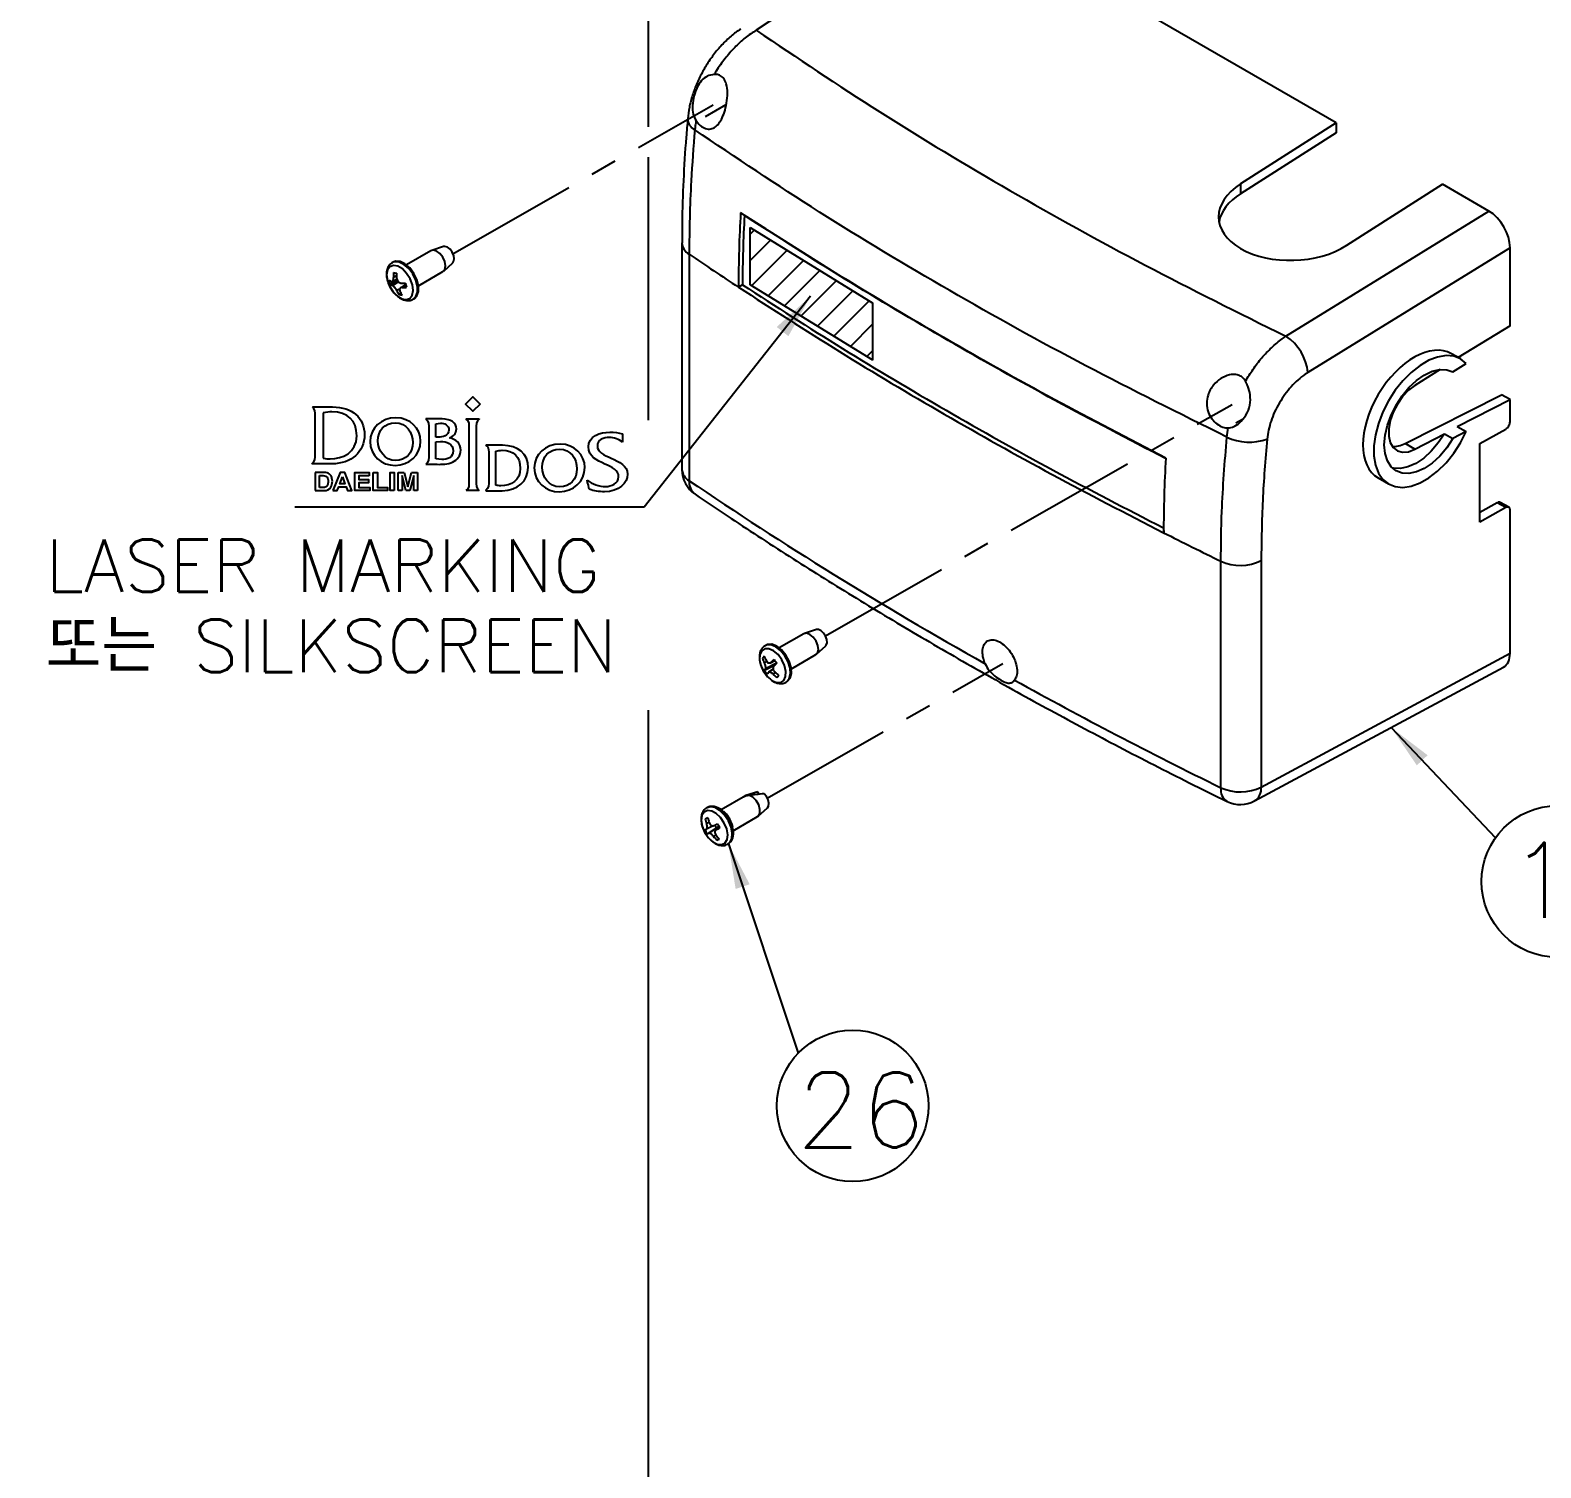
# Model space of a CAD drawing. Extents: x 7948 to 8542, y -4601 to -4181.
# Drawn here: x 8152.6 to 8253.1, y -4511.6 to -4416 of the extents above; entities that cross this region are included whole.
import ezdxf

# ---------------------------------------------------------------- set-up
doc = ezdxf.new("R2010")
doc.units = 0
doc.header["$LTSCALE"] = 7
doc.header["$MEASUREMENT"] = 0
doc.linetypes.add('CENTER2', pattern=[28.575, 19.05, -3.175, 3.175, -3.175])
doc.linetypes.add('CENTERX2', pattern=[20.32, 12.7, -2.54, 2.54, -2.54])
doc.layers.get('0').update_dxf_attribs({"color": 2, "linetype": 'CONTINUOUS'})
doc.layers.get('Defpoints').update_dxf_attribs({"linetype": 'CONTINUOUS'})
for name, color, linetype in [('D', 2, 'CONTINUOUS'), ('DIM', 2, 'CONTINUOUS'), ('중심선', 1, 'CENTER2')]:
    doc.layers.add(name, color=color, linetype=linetype)
doc.styles.add('GHS', font='romans', dxfattribs={"bigfont": 'ghs'})
doc.styles.add('ROMANS', font='romans')
doc.styles.add('STYLE', font='romans.shx', dxfattribs={"bigfont": 'whgtxt.shx'})
doc.dimstyles.new('A-3', dxfattribs={"dimscale": 0, "dimtxt": 2.8, "dimasz": 2, "dimexe": 0.7, "dimexo": 0.5, "dimgap": 1, "dimtad": 1, "dimdec": 4, "dimdsep": 46, "dimtxsty": 'ROMANS', "dimcen": 0, "dimclrd": 3, "dimclre": 3, "dimclrt": 2, "dimadec": 4, "dimazin": 2, "dimtfac": 1, "dimtdec": 4, "dimtmove": 0, "dimatfit": 0, "dimfxl": 0, "dimarcsym": 0})
doc.dimstyles.new('DIM_WS01', dxfattribs={"dimtxt": 3.5, "dimasz": 3, "dimexe": 1, "dimexo": 1, "dimgap": 1, "dimtad": 1, "dimdec": 4, "dimzin": 9, "dimdsep": 46, "dimtxsty": 'GHS', "dimcen": -2, "dimclrd": 256, "dimclre": 256, "dimclrt": 256, "dimadec": 4, "dimazin": 2, "dimtfac": 1, "dimtdec": 4, "dimtix": 1, "dimtmove": 0, "dimatfit": 1, "dimfxl": 0, "dimtolj": 1, "dimtzin": 0, "dimlwd": -1, "dimlwe": -1, "dimarcsym": 0})
doc.dimstyles.get("Standard").update_dxf_attribs({"dimtxt": 0.18, "dimasz": 0.18, "dimexe": 0.18, "dimexo": 0.0625, "dimgap": 0.09, "dimtad": 0, "dimtih": 1, "dimtoh": 1, "dimdec": 4, "dimzin": 0, "dimdsep": 46, "dimtxsty": 'Standard', "dimcen": 0.09, "dimadec": 0, "dimazin": 0, "dimtfac": 1, "dimtdec": 4, "dimtofl": 0, "dimtmove": 0, "dimatfit": 3, "dimfxl": 0, "dimtolj": 1, "dimtzin": 0, "dimarcsym": 0})

# ---------------------------------------------------------------- blocks, each defined once
blk = doc.blocks.new('*D8')
at = {"layer": 'D', "ltscale": 0.6}
blk.add_line((8195.15, -4316.76), (8207.17, -4337.58), dxfattribs=at)
for start, end in [(306.9237, 313.8481), (270, 299.9994), (256.1514, 263.0757)]:
    blk.add_arc((8193.76, -4314.33), 24.84, start, end, dxfattribs=at)
for points in [[(8208.95, -4334.61), (8208.4, -4333.77), (8206.17, -4335.85)], [(8190.79, -4338.49), (8190.73, -4339.49), (8193.76, -4339.17)]]:
    blk.add_solid(points, dxfattribs=at)
at = {"layer": 'Defpoints', "color": 0, "ltscale": 0.6}
for p in [(8175.52, -4282.76), (8193.76, -4315.1), (8194.65, -4315.89), (8198.07, -4338.8), (8193.76, -4421.44)]:
    blk.add_point(p, dxfattribs=at)
at = {"layer": 'D', "ltscale": 0.6, "insert": (8199.7, -4335.61), "char_height": 3.5, "attachment_point": 5, "rotation": 15.6065, "style": 'GHS'}
blk.add_mtext('\\A1;30%%D', dxfattribs=at)
blk = doc.blocks.new('*D4')
at = {"layer": 'D', "ltscale": 0.6}
for p, q in [((8192.65, -4314.16), (8136.17, -4314.16)), ((8138.17, -4454.68), (8138.17, -4317.16)), ((8102.48, -4457.68), (8140.17, -4457.68))]:
    blk.add_line(p, q, dxfattribs=at)
for points in [[(8137.67, -4317.16), (8138.67, -4317.16), (8138.17, -4314.16)], [(8137.67, -4454.68), (8138.67, -4454.68), (8138.17, -4457.68)]]:
    blk.add_solid(points, dxfattribs=at)
at = {"layer": 'Defpoints', "color": 0, "ltscale": 0.6}
for p in [(8138.17, -4314.16), (8193.65, -4314.16), (8101.48, -4457.68)]:
    blk.add_point(p, dxfattribs=at)
at = {"layer": 'D', "ltscale": 0.6, "insert": (8135.42, -4385.92), "char_height": 3.5, "attachment_point": 5, "rotation": 90, "style": 'GHS'}
blk.add_mtext('\\A1;L2', dxfattribs=at)

msp = doc.modelspace()

# ---------------------------------------------------------------- hatches: boundary and pattern name
at = {"layer": 'DIM'}
h = msp.add_hatch(dxfattribs=at)
h.set_pattern_fill('ANSI31', color=256, scale=10)
h.set_pattern_definition([(45, (-28611.5462, -24493.824), (-0.883883476, 0.883883476), [])])
h.paths.add_polyline_path([(8200.5359, -4429.13085), (8200.5359, -4432.93661), (8208.70247, -4437.95926), (8208.70247, -4434.1535)])

# ---------------------------------------------------------------- linework, layer by layer
for p, q in [((8213.96649, -4407.41486), (8200.93327, -4416.00887)), ((8239.53219, -4422.17362), (8213.96649, -4407.41486)), ((8197.56501, -4421.7481), (8198.95113, -4420.94791)), ((8239.53219, -4422.17362), (8233.16823, -4426.23259)), ((8239.53219, -4422.82775), (8233.16823, -4426.88672)), ((8239.53219, -4422.17362), (8239.53219, -4422.82775)), ((8233.16823, -4426.23259), (8233.16823, -4426.88672)), ((8240.2393, -4430.31463), (8246.60325, -4426.25566)), ((8249.68295, -4428.03354), (8246.60325, -4426.25566)), ((8199.90454, -4428.14635), (8200.16062, -4428.32508)), ((8236.18666, -4436.36022), (8249.68295, -4428.03354)), ((8179.30457, -4430.67403), (8177.6729, -4431.61598)), ((8180.14116, -4430.4003), (8179.35758, -4430.65064)), ((8196.00511, -4430.1555), (8196.00511, -4445.2227)), ((8196.47931, -4430.90195), (8196.47931, -4445.96916)), ((8251.09609, -4430.48315), (8237.64998, -4438.77887)), ((8251.09609, -4435.67773), (8251.09609, -4430.48315)), ((8176.79843, -4431.428), (8176.72938, -4431.46786)), ((8180.15127, -4432.02551), (8180.75991, -4431.47213)), ((8177.05838, -4432.62598), (8176.58587, -4432.91695)), ((8176.73586, -4432.7116), (8177.03628, -4432.56298)), ((8177.13768, -4432.73969), (8176.74316, -4432.99836)), ((8177.01019, -4432.35142), (8176.81082, -4432.45943)), ((8177.61726, -4432.91074), (8177.2771, -4433.13737)), ((8177.62714, -4432.95191), (8177.38434, -4433.1111)), ((8178.47284, -4433.00165), (8180.10451, -4432.05971)), ((8200.02921, -4432.9382), (8199.76338, -4433.10159)), ((8177.22052, -4433.22733), (8177.03373, -4433.32852)), ((8177.31449, -4433.5091), (8177.17993, -4433.59196)), ((8178.12926, -4433.8928), (8178.19832, -4433.85293)), ((8251.09609, -4435.67773), (8247.64622, -4437.77776)), ((8247.81633, -4437.87597), (8247.20663, -4437.52399)), ((8246.45466, -4438.57178), (8244.76791, -4439.63346)), ((8247.29119, -4438.72786), (8248.18376, -4438.16605)), ((8244.11479, -4443.49811), (8250.53032, -4440.25036)), ((8247.58048, -4442.35669), (8251.09609, -4440.57697)), ((8251.09609, -4440.57697), (8250.53032, -4440.25036)), ((8251.09609, -4442.04675), (8251.09609, -4440.57697)), ((8171.42013, -4441.06228), (8172.75077, -4441.06228)), ((8171.60622, -4441.83222), (8171.60707, -4441.74437)), ((8171.60622, -4444.03914), (8171.60622, -4441.83222)), ((8172.14789, -4441.46104), (8172.122, -4441.4669)), ((8172.122, -4441.4669), (8172.122, -4444.46975)), ((8180.04095, -4441.86482), (8178.95433, -4441.86482)), ((8178.95433, -4441.86482), (8178.95433, -4441.87834)), ((8181.64898, -4441.87837), (8181.64898, -4441.86481)), ((8181.64898, -4441.86481), (8182.52009, -4441.86481)), ((8182.52009, -4441.86481), (8182.52009, -4441.87837)), ((8232.86256, -4442.12494), (8233.30397, -4441.87012)), ((8179.15612, -4442.50671), (8179.15612, -4444.23546)), ((8179.6238, -4442.18114), (8179.93103, -4442.14905)), ((8179.6238, -4443.07993), (8179.6238, -4442.18114)), ((8181.85057, -4445.99059), (8181.85057, -4442.51127)), ((8182.3183, -4442.51127), (8182.3183, -4445.99059)), ((8192.04701, -4442.86287), (8192.04701, -4443.41581)), ((8232.25257, -4443.06529), (8232.3321, -4442.4629)), ((8244.76791, -4443.87515), (8246.72551, -4442.84713)), ((8246.72551, -4442.84713), (8247.29119, -4443.17369)), ((8248.18376, -4442.70496), (8247.29119, -4443.17369)), ((8247.58048, -4442.35669), (8248.18376, -4442.70496)), ((8249.08163, -4443.49639), (8250.80832, -4442.53379)), ((8171.60697, -4444.13936), (8171.60622, -4444.03914)), ((8179.77521, -4443.07993), (8179.6238, -4443.07993)), ((8179.6238, -4443.38249), (8179.9448, -4443.36426)), ((8179.6238, -4444.51517), (8179.6238, -4443.38249)), ((8184.07181, -4443.61771), (8182.94842, -4443.61771)), ((8182.94842, -4443.61771), (8182.94842, -4443.63138)), ((8183.61804, -4446.27268), (8183.61804, -4443.99814)), ((8244.76791, -4443.87515), (8244.11479, -4443.49811)), ((8249.08163, -4448.72225), (8249.08163, -4443.49639)), ((8172.72141, -4444.84977), (8171.38659, -4444.84977)), ((8172.122, -4444.46975), (8172.14883, -4444.47516)), ((8178.95433, -4444.86821), (8178.95433, -4444.88203)), ((8178.95433, -4444.88203), (8179.71096, -4444.88203)), ((8180.02291, -4444.55179), (8179.6238, -4444.51517)), ((8183.15026, -4444.24579), (8183.15026, -4445.97469)), ((8228.19712, -4444.48064), (8228.17066, -4444.49554)), ((8172.18639, -4445.42869), (8171.60845, -4445.42869)), ((8171.60845, -4445.42869), (8171.60845, -4446.63262)), ((8171.88001, -4446.42552), (8171.88001, -4445.63575)), ((8171.88001, -4445.63575), (8172.13919, -4445.63575)), ((8177.12099, -4446.63262), (8177.12099, -4445.42869)), ((8177.12099, -4445.42869), (8177.52805, -4445.42869)), ((8177.632, -4446.63262), (8177.37913, -4445.62223)), ((8177.38062, -4445.81846), (8177.38062, -4446.63262)), ((8177.52805, -4445.42869), (8177.77178, -4446.37493)), ((8177.77178, -4446.37493), (8178.01491, -4445.42869)), ((8178.15975, -4445.62223), (8177.90425, -4446.63262)), ((8178.01491, -4445.42869), (8178.41714, -4445.42869)), ((8178.15776, -4446.63262), (8178.15776, -4445.81846)), ((8178.41714, -4445.42869), (8178.41714, -4446.63262)), ((8242.32324, -4445.7897), (8243.01672, -4446.19003)), ((8171.60845, -4446.63262), (8172.18639, -4446.63262)), ((8172.13919, -4446.42552), (8171.88001, -4446.42552)), ((8177.38062, -4446.63262), (8177.12099, -4446.63262)), ((8177.90425, -4446.63262), (8177.632, -4446.63262)), ((8178.41714, -4446.63262), (8178.15776, -4446.63262)), ((8181.64898, -4446.63258), (8181.64898, -4446.61881)), ((8182.52009, -4446.63258), (8181.64898, -4446.63258)), ((8182.52009, -4446.61881), (8182.52009, -4446.63258)), ((8182.94842, -4446.62115), (8182.94842, -4446.63467)), ((8182.94842, -4446.63467), (8184.04905, -4446.63467)), ((8250.24254, -4447.43304), (8249.08163, -4448.08022)), ((8250.80832, -4447.75966), (8249.08163, -4448.72225)), ((8250.80832, -4447.75966), (8250.24254, -4447.43304)), ((8251.01178, -4447.74187), (8250.44601, -4447.41526)), ((8251.09609, -4457.44192), (8251.09609, -4447.92584)), ((8228.03925, -4449.10857), (8228.05655, -4449.41485)), ((8231.85879, -4466.3933), (8231.85879, -4451.32609)), ((8234.54115, -4451.2758), (8234.54115, -4466.34301)), ((8204.94952, -4455.87687), (8204.16594, -4456.12721)), ((8201.60679, -4456.90456), (8201.53774, -4456.94443)), ((8204.11293, -4456.1506), (8202.48126, -4457.09254)), ((8204.95963, -4457.50207), (8205.56827, -4456.9487)), ((8201.50599, -4457.70524), (8201.36231, -4457.77928)), ((8201.64822, -4457.98849), (8201.49096, -4458.08192)), ((8201.8838, -4458.07792), (8202.17798, -4457.93238)), ((8202.17222, -4457.9243), (8201.92924, -4458.04506)), ((8203.28119, -4458.47822), (8204.91287, -4457.53628)), ((8234.54115, -4466.34301), (8251.09609, -4457.44192)), ((8202.10857, -4458.28699), (8201.49581, -4458.60274)), ((8202.25466, -4458.13758), (8201.55626, -4458.48469)), ((8202.0725, -4458.50738), (8201.75889, -4458.71631)), ((8202.2264, -4458.74007), (8202.05813, -4458.84005)), ((8202.17585, -4458.23047), (8202.25466, -4458.13758)), ((8234.09895, -4467.274), (8250.66428, -4458.36732)), ((8202.93762, -4459.36936), (8203.00667, -4459.3295)), ((8200.23493, -4466.92648), (8198.60326, -4467.86842)), ((8200.25501, -4466.916), (8200.08361, -4467.01494)), ((8200.25501, -4466.916), (8200.23493, -4466.92648)), ((8201.04585, -4466.66281), (8200.25501, -4466.916)), ((8201.13384, -4466.82572), (8201.04585, -4466.66281)), ((8197.72879, -4467.68044), (8197.65974, -4467.72031)), ((8201.08163, -4468.27795), (8201.69027, -4467.72458)), ((8198.07765, -4468.924), (8197.63149, -4469.14472)), ((8197.79896, -4468.69462), (8197.64733, -4468.78154)), ((8198.27564, -4469.06195), (8197.67013, -4469.46055)), ((8198.42632, -4468.99123), (8197.78077, -4469.4211)), ((8198.18093, -4468.88659), (8198.27564, -4469.06195)), ((8198.50595, -4469.03557), (8198.26653, -4469.19508)), ((8198.27564, -4469.06195), (8198.42632, -4468.99123)), ((8198.5066, -4469.03665), (8198.28375, -4469.18504)), ((8199.4032, -4469.2541), (8201.03487, -4468.31216)), ((8198.25992, -4469.53568), (8198.10319, -4469.62553)), ((8198.47112, -4469.78516), (8198.32933, -4469.8785)), ((8199.05962, -4470.14524), (8199.12868, -4470.10538))]:
    msp.add_line(p, q)
at = {"flags": 128}
for points in [[(8180.10451, -4432.05971), (8180.2238, -4431.9258), (8180.27022, -4431.6894), (8180.22099, -4431.39848), (8180.08446, -4431.10221), (8179.8837, -4430.85069), (8179.65264, -4430.68643), (8179.43037, -4430.63721), (8179.30457, -4430.67403)], [(8180.75991, -4431.47213), (8180.81314, -4431.40113), (8180.85255, -4431.22423), (8180.82067, -4431.0044), (8180.72267, -4430.77717), (8180.57438, -4430.57929), (8180.39978, -4430.44275), (8180.2271, -4430.38961), (8180.14116, -4430.4003)], [(8176.40365, -4432.64562), (8176.55281, -4433.04029), (8176.78436, -4433.40502), (8177.07039, -4433.69579), (8177.37638, -4433.87756), (8177.66544, -4433.92838), (8177.90269, -4433.84214), (8178.05952, -4433.62922), (8178.11702, -4433.31532), (8178.06825, -4432.9383), (8177.91909, -4432.54362), (8177.68754, -4432.1789), (8177.40151, -4431.88812), (8177.09552, -4431.70636), (8176.80646, -4431.65553), (8176.56921, -4431.74178), (8176.41238, -4431.95469), (8176.35488, -4432.26859), (8176.40365, -4432.64562)], [(8178.12944, -4433.89269), (8178.30178, -4433.72416), (8178.40639, -4433.42815), (8178.40513, -4433.0511), (8178.29811, -4432.63388), (8178.09695, -4432.22169), (8177.82345, -4431.8592), (8177.50723, -4431.58569), (8177.18257, -4431.43081), (8176.88465, -4431.41132), (8176.73045, -4431.46724)], [(8178.19832, -4433.85293), (8178.37083, -4433.68429), (8178.47545, -4433.38829), (8178.47418, -4433.01124), (8178.36717, -4432.59402), (8178.16601, -4432.18183), (8177.8925, -4431.81934), (8177.57628, -4431.54583), (8177.25162, -4431.39094), (8176.9537, -4431.37146), (8176.79843, -4431.428)], [(8248.18376, -4438.16605), (8247.80156, -4437.86754), (8247.34727, -4437.69493), (8246.83463, -4437.65344), (8246.27913, -4437.74432), (8245.69755, -4437.96483), (8245.10748, -4438.30829), (8244.52675, -4438.76434), (8243.97291, -4439.31917), (8243.46271, -4439.95603), (8243.01156, -4440.65567), (8242.6331, -4441.39694), (8242.33876, -4442.15744), (8242.13746, -4442.91416), (8242.03526, -4443.64426), (8242.03526, -4444.32566), (8242.13746, -4444.93776), (8242.33876, -4445.46207), (8242.6331, -4445.88273), (8243.01156, -4446.18704), (8243.46271, -4446.36579), (8243.97291, -4446.41358), (8244.52675, -4446.32898), (8245.10748, -4446.11452), (8245.69755, -4445.77671), (8246.27913, -4445.32573), (8246.83463, -4444.77524), (8247.34727, -4444.14187), (8247.80156, -4443.44475), (8248.18376, -4442.70496)], [(8247.29119, -4443.17369), (8246.88211, -4443.7876), (8246.41734, -4444.33484), (8245.91453, -4444.79461), (8245.3928, -4445.14943), (8244.87197, -4445.38583), (8244.37183, -4445.49482), (8243.9114, -4445.47227), (8243.50815, -4445.31902), (8243.17743, -4445.0409), (8242.93179, -4444.64848), (8242.78057, -4444.15668), (8242.72952, -4443.58417), (8242.78057, -4442.95273), (8242.93179, -4442.28632), (8243.17743, -4441.6103), (8243.50815, -4440.95034), (8243.9114, -4440.33151), (8244.37183, -4439.77735), (8244.87197, -4439.30889), (8245.3928, -4438.94396), (8245.91453, -4438.69641), (8246.41734, -4438.57565), (8246.88211, -4438.58627), (8247.29119, -4438.72786)], [(8244.76791, -4439.63346), (8244.34305, -4439.95916), (8243.94602, -4440.38068), (8243.59863, -4440.8749), (8243.31991, -4441.41472), (8243.12514, -4441.97054), (8243.02501, -4442.51188), (8243.02501, -4443.00905), (8243.12514, -4443.43478), (8243.31991, -4443.76572), (8243.59863, -4443.98374), (8243.94602, -4444.07687), (8244.34305, -4444.04), (8244.76791, -4443.87515)], [(8246.72551, -4442.84713), (8246.31642, -4443.46104), (8245.85165, -4444.00827), (8245.34884, -4444.46804), (8244.82711, -4444.82287), (8244.30629, -4445.05926), (8243.80615, -4445.16826), (8243.34571, -4445.1457), (8243.255, -4445.12404)], [(8205.56827, -4456.9487), (8205.59981, -4456.91331), (8205.65739, -4456.75288), (8205.64425, -4456.54109), (8205.56253, -4456.31219), (8205.42543, -4456.10319), (8205.25511, -4455.94786), (8205.07913, -4455.87134), (8204.94952, -4455.87687)], [(8202.94525, -4459.36486), (8202.96399, -4459.35295), (8203.14305, -4459.1419), (8203.224, -4458.82411), (8203.19806, -4458.43401), (8203.06805, -4458.01389), (8202.84806, -4457.60926), (8202.56192, -4457.26398), (8202.24065, -4457.01546), (8201.91905, -4456.89063), (8201.63199, -4456.90302), (8201.5386, -4456.94393)], [(8203.00667, -4459.3295), (8203.03305, -4459.31308), (8203.2121, -4459.10203), (8203.29305, -4458.78424), (8203.26711, -4458.39415), (8203.13711, -4457.97403), (8202.91711, -4457.5694), (8202.63098, -4457.22412), (8202.3097, -4456.97559), (8201.98811, -4456.85077), (8201.70104, -4456.86316), (8201.60679, -4456.90456)], [(8204.91287, -4457.53628), (8205.01041, -4457.44153), (8205.07669, -4457.22234), (8205.04765, -4456.93908), (8204.92821, -4456.63966), (8204.73855, -4456.37469), (8204.51074, -4456.18896), (8204.2833, -4456.11389), (8204.11293, -4456.1506)], [(8201.30808, -4457.28441), (8201.18689, -4457.53894), (8201.16911, -4457.88147), (8201.2569, -4458.27068), (8201.43966, -4458.65964), (8201.69535, -4459.00141), (8201.99313, -4459.2548), (8202.29708, -4459.38922), (8202.57055, -4459.38847), (8202.78054, -4459.25264), (8202.90173, -4458.99811), (8202.91951, -4458.65558), (8202.83172, -4458.26637), (8202.64896, -4457.87741), (8202.39327, -4457.53564), (8202.09549, -4457.28225), (8201.79154, -4457.14783), (8201.51807, -4457.14858), (8201.30808, -4457.28441)], [(8202.28722, -4458.0753), (8202.27866, -4458.09866), (8202.25466, -4458.13758)], [(8201.03487, -4468.31216), (8201.08072, -4468.27878), (8201.18315, -4468.09677), (8201.19289, -4467.83403), (8201.1083, -4467.535), (8200.94367, -4467.25023), (8200.72684, -4467.02785), (8200.49447, -4466.90547)], [(8201.69027, -4467.72458), (8201.75886, -4467.61797), (8201.78186, -4467.42821), (8201.73374, -4467.20335), (8201.62229, -4466.97975), (8201.46553, -4466.79355)], [(8198.81922, -4468.73799), (8198.57745, -4468.38177), (8198.2861, -4468.10547), (8197.98029, -4467.94242), (8197.69693, -4467.91228), (8197.47018, -4468.0187), (8197.32739, -4468.24883), (8197.28579, -4468.57492), (8197.35039, -4468.95764), (8197.51341, -4469.35082), (8197.75517, -4469.70704), (8198.04652, -4469.98334), (8198.35233, -4470.14639), (8198.63569, -4470.17653), (8198.86244, -4470.07011), (8199.00523, -4469.83998), (8199.04683, -4469.51389), (8198.98223, -4469.13117), (8198.81922, -4468.73799)], [(8199.09319, -4468.58853), (8198.83759, -4468.20754), (8198.53019, -4467.90514), (8198.20432, -4467.7141), (8197.89529, -4467.65512), (8197.66043, -4467.71991)], [(8199.16224, -4468.54867), (8198.90664, -4468.16768), (8198.72374, -4467.97199)], [(8198.42632, -4468.99123), (8198.46779, -4468.97966), (8198.47321, -4468.97914)], [(8199.05764, -4470.14638), (8199.18421, -4470.04142), (8199.31742, -4469.77489), (8199.34685, -4469.4171), (8199.26931, -4469.00683), (8199.09319, -4468.58853)], [(8199.36013, -4469.04329), (8199.33836, -4468.96697), (8199.16224, -4468.54867)]]:
    msp.add_lwpolyline(points, dxfattribs=at)
for points in [[(8182.56728, -4440.8735), (8182.0845, -4441.35583), (8181.60221, -4440.8734), (8182.0845, -4440.39096), (8182.56728, -4440.8735)], [(8172.78114, -4446.6326), (8173.07471, -4446.6326), (8173.16608, -4446.38395), (8173.65771, -4446.38395), (8173.74606, -4446.6326), (8174.05031, -4446.6326), (8173.57752, -4445.42867), (8173.2594, -4445.42867), (8172.78114, -4446.6326)], [(8173.41548, -4445.70395), (8173.58397, -4446.17734), (8173.24141, -4446.17734), (8173.41548, -4445.70395)], [(8175.19664, -4445.64201), (8174.50526, -4445.64201), (8174.50526, -4445.89647), (8175.13866, -4445.89647), (8175.13866, -4446.10317), (8174.50526, -4446.10317), (8174.50526, -4446.41677), (8175.23133, -4446.41677), (8175.23133, -4446.63262), (8174.23137, -4446.63262), (8174.23137, -4445.42869), (8175.19664, -4445.42869), (8175.19664, -4445.64201)], [(8175.46751, -4445.42869), (8175.74652, -4445.42869), (8175.74652, -4446.41677), (8176.41405, -4446.41677), (8176.41405, -4446.63262), (8175.46751, -4446.63262), (8175.46751, -4445.42869)], [(8176.86064, -4446.63261), (8176.58128, -4446.63261), (8176.58128, -4445.42868), (8176.86064, -4445.42868), (8176.86064, -4446.63261)]]:
    msp.add_lwpolyline(points)
for centre, radius, start, end in [((8197.20662, -4421.88882), 0.82146, 180.1817792, 245.025906), ((8288.2484, -4433.14282), 88.4849, 176.7629134, 179.9735671), ((8288.24789, -4433.14265), 88.48408, 176.7628983, 179.9735665), ((8288.32268, -4433.14493), 88.29352, 176.8707001, 179.8658727), ((8196.93735, -4430.08768), 0.93426, 183.7931347, 240.6417419), ((8340.39571, -4219.6166), 255.64317, 235.7393819, 236.6253528), ((8176.97358, -4431.86389), 0.90242, 239.4683679, 250.3533897), ((8178.9332, -4432.16794), 2.46394, 191.0735077, 197.6974231), ((8177.05006, -4432.21276), 0.84342, 236.6074471, 248.661723), ((8179.76379, -4432.21931), 2.96272, 178.1021395, 184.6488372), ((8177.28694, -4429.96354), 2.21132, 257.3506869, 262.7049369), ((8180.26228, -4432.18655), 3.25627, 179.4792445, 185.459238), ((8177.5377, -4428.49752), 4.3349, 267.0068543, 270.8262281), ((8180.22374, -4432.30602), 2.67573, 191.3359121, 197.4350186), ((8178.93212, -4432.44725), 2.09297, 204.9015622, 213.1565017), ((8177.604, -4431.77655), 1.86428, 256.8518654, 263.2037583), ((8179.23405, -4432.47379), 2.18096, 204.13168, 211.9446412), ((8177.48578, -4429.54497), 3.56758, 268.3707258, 272.9750788), ((8234.38669, -4439.10122), 3.27917, 5.6414635, 56.7078911), ((8233.74983, -4439.95143), 3.45513, 244.3200679, 289.9060075), ((8316.53271, -4449.47099), 88.48493, 176.7629139, 179.9735665), ((8196.93881, -4445.15341), 0.93626, 184.2442601, 240.6084088), ((8198.00511, -4445.22271), 2, 180, 235.8081584), ((8197.52638, -4446.0485), 1.05007, 175.6668069, 232.1233564), ((8372.11587, -4164.61753), 319.17683, 243.1681336, 243.932241), ((8233.14724, -4448.48872), 3.11622, 245.57724, 296.5709518), ((8203.36708, -4459.36021), 2.55312, 137.6350745, 141.7413245), ((8203.73089, -4456.95106), 2.50921, 199.2730724, 206.7874505), ((8203.95794, -4456.71794), 2.64324, 200.4112352, 207.4878881), ((8206.13773, -4462.31455), 5.995, 131.9907267, 134.5877002), ((8208.47526, -4464.39625), 8.81471, 134.4086721, 136.1829772), ((8204.52039, -4456.25583), 2.88056, 213.8115791, 219.7899309), ((8202.14316, -4458.8597), 0.69648, 147.4226078, 158.3499236), ((8203.7203, -4457.12615), 2.66996, 213.5756355, 220.0260573), ((8202.49565, -4459.26016), 0.91976, 145.0257886, 153.0490457), ((8204.05348, -4456.73745), 2.89868, 226.4991633, 233.3241062), ((8204.36158, -4456.45483), 3.12752, 225.7765191, 232.102086), ((8205.20176, -4461.38544), 3.69992, 138.271465, 141.1046773), ((8232.7612, -4466.53696), 0.91377, 170.9548911, 237.5348535), ((8233.14724, -4463.55592), 3.11622, 245.57724, 296.5709518), ((8233.57282, -4466.45359), 0.97462, 302.6722696, 6.5148977), ((8198.00887, -4468.5681), 0.93079, 39.8236695, 107.5117989), ((8233.15183, -4465.51248), 2, 243.8600377, 298.2655681), ((8193.68982, -4460.58441), 9.4242, 294.0165596, 294.7241069), ((8177.95083, -4426.46441), 46.33836, 295.0321974, 295.2501867), ((8200.29868, -4467.8879), 2.7979, 191.5940904, 198.6263682), ((8200.63259, -4467.71523), 2.98892, 192.7585478, 199.322887), ((8148.05898, -4363.49595), 116.70217, 295.4096885, 295.5414086), ((8191.0078, -4454.95217), 15.9848, 297.0764401, 298.0369827), ((8201.02731, -4467.53454), 2.93433, 205.4020171, 211.3478203), ((8198.53079, -4469.41882), 0.9104, 311.0508028, 24.36119), ((8199.99079, -4468.03412), 2.724, 205.1722306, 211.5776068), ((8197.27639, -4468.18136), 1.33841, 287.1085264, 292.1385827), ((8200.22833, -4467.95339), 2.70411, 218.196897, 225.3911075), ((8200.5466, -4467.79933), 2.87247, 217.5061675, 224.2467817), ((8195.71558, -4464.10159), 6.34069, 294.3442672, 295.9374009)]:
    msp.add_arc(centre, radius, start, end)
for centre, major_axis, ratio, start_param, end_param in [((8236.70376, -4428.27362), (4.99789, 0.23951), 0.606667268, 2.32712966, 5.468722313), ((8236.70376, -4428.92775), (4.99789, 0.23951), 0.606667268, 2.32712966, 3.004651468), ((8249.68166, -4429.66811), (-0.99839, 1.73368), 0.577908185, 3.92875034, 5.498633278), ((8244.76494, -4441.65685), (2.46366, 4.11994), 0.587368716, 0.009036667, 3.15062932), ((8250.80831, -4442.20718), (0.20531, 0.34333), 0.587368716, 3.93594622, 5.506742547), ((8244.19917, -4441.33023), (1.33448, 2.23164), 0.587368716, 3.410354667, 3.890823362), ((8428.40041, -4336.79784), (303.98935, -4.48734), 0.567191958, 3.852977064, 3.947979287), ((8250.24254, -4447.75966), (0.20531, 0.34333), 0.587368716, 0.009036667, 0.794353566), ((8250.80831, -4448.08627), (0.20531, 0.34333), 0.587368716, 5.506742547, 7.077538873), ((8249.68166, -4456.62489), (-1.00022, 1.73263), 0.577205709, 3.124143258, 3.926919738), ((8428.40041, -4336.79784), (303.98935, -4.48734), 0.567191958, 3.956958079, 4.017749393), ((8201.94718, -4466.86175), (1.91006, 0.19394), 0.08203415, 2.426599088, 2.912028566), ((8201.2993, -4466.91501), (1.42846, 0.13933), 0.073547629, 1.446992174, 2.162126735)]:
    msp.add_ellipse(centre, major_axis=major_axis, ratio=ratio, start_param=start_param, end_param=end_param)
for points, knots in [([(8199.91003, -4415.94058), (8199.80031, -4416.00987), (8199.46817, -4416.21962), (8198.95274, -4416.67599), (8198.37039, -4417.28956), (8197.84423, -4417.98155), (8197.3847, -4418.72424), (8196.99726, -4419.51059), (8196.69423, -4420.32251), (8196.47862, -4421.1235), (8196.419, -4421.64344), (8196.39059, -4421.89122)], [0, 0, 0, 0, 0.058175618, 0.176097164, 0.296178354, 0.414564283, 0.53367092, 0.65161013, 0.771284213, 0.891005215, 1, 1, 1, 1]), ([(8200.93327, -4416.00887), (8200.69373, -4416.17011), (8200.2077, -4416.49728), (8199.51008, -4417.14378), (8198.85341, -4417.89138), (8198.41069, -4418.51259), (8198.18707, -4418.87754), (8198.14326, -4418.94902)], [0, 0, 0, 0, 0.231986602, 0.470723494, 0.702866165, 0.941796414, 1, 1, 1, 1]), ([(8200.93327, -4416.00887), (8203.65111, -4417.83706), (8209.09169, -4421.49673), (8217.75388, -4426.69223), (8226.74199, -4431.68629), (8233.03655, -4434.80131), (8236.18666, -4436.36022)], [0, 0, 0, 0, 0.249774803, 0.499999999, 0.749774859, 1, 1, 1, 1]), ([(8198.14326, -4418.94902), (8197.98492, -4418.97514), (8197.66824, -4419.02738), (8197.29821, -4419.33633), (8197.00943, -4419.79226), (8196.79262, -4420.37396), (8196.68522, -4420.99317), (8196.71161, -4421.58956), (8196.86988, -4421.8928), (8196.94324, -4422.03335)], [0, 0, 0, 0, 0.142060477, 0.28412145, 0.425773532, 0.571215939, 0.73596793, 0.877620294, 1, 1, 1, 1]), ([(8196.94324, -4422.03335), (8196.9787, -4422.08083), (8197.11208, -4422.2594), (8197.38476, -4422.48829), (8197.74513, -4422.61317), (8198.0876, -4422.55441), (8198.38877, -4422.32366), (8198.64066, -4421.94818), (8198.84361, -4421.44995), (8198.9923, -4420.83683), (8199.05264, -4420.18373), (8198.99238, -4419.62398), (8198.82221, -4419.24088), (8198.5838, -4419.02187), (8198.34237, -4418.94644), (8198.19015, -4418.94841), (8198.14326, -4418.94902)], [0, 0, 0, 0, 0.029162405, 0.109668398, 0.188912425, 0.266703775, 0.342894598, 0.419088758, 0.499694573, 0.590834737, 0.697585298, 0.79436076, 0.861734161, 0.918230781, 0.974815719, 1, 1, 1, 1]), ([(8196.39451, -4421.88924), (8196.35494, -4422.30414), (8196.22268, -4423.69095), (8196.09525, -4426.00566), (8196.0061, -4428.34674), (8196.01285, -4429.70992), (8196.01503, -4430.14948)], [0, 0, 0, 0, 0.147001779, 0.491361477, 0.835991663, 1, 1, 1, 1]), ([(8196.85979, -4422.63347), (8196.76741, -4423.77265), (8196.53959, -4426.58193), (8196.50178, -4429.29127), (8196.47931, -4430.90195)], [0, 0, 0, 0, 0.405506309, 1, 1, 1, 1]), ([(8196.94324, -4422.03335), (8196.92478, -4422.1412), (8196.89011, -4422.34377), (8196.86945, -4422.54117), (8196.85979, -4422.63347)], [0, 0, 0, 0, 0.53241883, 1, 1, 1, 1]), ([(8232.25257, -4443.06529), (8229.09867, -4441.50289), (8222.78534, -4438.37535), (8213.76948, -4433.3648), (8205.06553, -4428.14616), (8199.59663, -4424.47211), (8196.85979, -4422.63347)], [0, 0, 0, 0, 0.249781306, 0.500000004, 0.749781384, 1, 1, 1, 1]), ([(8228.18895, -4444.47444), (8225.7011, -4443.18123), (8220.7254, -4440.59482), (8213.54895, -4436.55927), (8206.57177, -4432.4241), (8202.12705, -4429.57222), (8199.90469, -4428.14628)], [0, 0, 0, 0, 0.250000012, 0.500000002, 0.749999988, 1, 1, 1, 1]), ([(8228.17066, -4444.49538), (8225.70807, -4443.21441), (8220.7829, -4440.65246), (8213.67706, -4436.65579), (8206.76681, -4432.56083), (8202.36281, -4429.73697), (8200.16081, -4428.32504)], [0, 0, 0, 0, 0.250000013, 0.500000006, 0.750000022, 1, 1, 1, 1]), ([(8176.73538, -4431.47726), (8176.71245, -4431.48665), (8176.59963, -4431.53284), (8176.46141, -4431.71793), (8176.35372, -4431.99716), (8176.33271, -4432.31075), (8176.37735, -4432.53096), (8176.39803, -4432.633)], [0, 0, 0, 0, 0.060531904, 0.297878882, 0.53166272, 0.782978604, 1, 1, 1, 1]), ([(8176.39803, -4432.633), (8176.41847, -4432.70259), (8176.47694, -4432.90162), (8176.64029, -4433.22422), (8176.89774, -4433.5606), (8177.20747, -4433.82204), (8177.5346, -4433.97469), (8177.84395, -4433.99404), (8178.05229, -4433.95824), (8178.12488, -4433.89335), (8178.12799, -4433.89057)], [0, 0, 0, 0, 0.084515667, 0.241701395, 0.399648351, 0.560093191, 0.725614445, 0.86314887, 0.994138039, 1, 1, 1, 1]), ([(8176.67017, -4432.71377), (8176.68854, -4432.71722), (8176.7253, -4432.72412), (8176.77082, -4432.6888), (8176.80165, -4432.62374), (8176.8147, -4432.54273), (8176.81198, -4432.48427), (8176.81082, -4432.45943)], [0, 0, 0, 0, 0.214288341, 0.428955333, 0.638708282, 0.846498314, 1, 1, 1, 1]), ([(8177.02078, -4432.49635), (8177.02698, -4432.53185), (8177.03937, -4432.60291), (8177.09272, -4432.69993), (8177.16447, -4432.7742), (8177.24115, -4432.81688), (8177.29041, -4432.82363), (8177.31135, -4432.8265)], [0, 0, 0, 0, 0.214287229, 0.428954524, 0.638707771, 0.846498097, 1, 1, 1, 1]), ([(8200.0294, -4432.93824), (8202.23112, -4434.35973), (8206.63457, -4437.20271), (8213.54462, -4441.30485), (8220.65069, -4445.29435), (8225.57639, -4447.8372), (8228.03924, -4449.10862)], [0, 0, 0, 0, 0.249999992, 0.500000003, 0.750000001, 1, 1, 1, 1]), ([(8177.03373, -4433.32852), (8177.01826, -4433.29838), (8176.98728, -4433.23804), (8176.9221, -4433.14785), (8176.85274, -4433.0722), (8176.79048, -4433.0212), (8176.75727, -4433.00517), (8176.74316, -4432.99836)], [0, 0, 0, 0, 0.214288341, 0.428955333, 0.638708282, 0.846498314, 1, 1, 1, 1]), ([(8177.38434, -4433.1111), (8177.3567, -4433.11301), (8177.30135, -4433.11683), (8177.244, -4433.15898), (8177.21555, -4433.22266), (8177.21693, -4433.29535), (8177.23571, -4433.34454), (8177.24369, -4433.36544)], [0, 0, 0, 0, 0.214287401, 0.42895487, 0.638708285, 0.846498566, 1, 1, 1, 1]), ([(8199.76352, -4433.102), (8201.98558, -4434.53838), (8206.42971, -4437.41113), (8213.40665, -4441.55415), (8220.58334, -4445.58184), (8225.55963, -4448.14739), (8228.04778, -4449.43016)], [0, 0, 0, 0, 0.250000005, 0.499999998, 0.749999995, 1, 1, 1, 1]), ([(8233.48897, -4439.35366), (8233.65376, -4439.08359), (8233.98762, -4438.53642), (8234.57778, -4437.78378), (8235.22831, -4437.09993), (8235.7766, -4436.6394), (8236.10049, -4436.41889), (8236.18666, -4436.36022)], [0, 0, 0, 0, 0.2194958045, 0.4447073352, 0.6758971726, 0.9137720235, 1, 1, 1, 1]), ([(8233.48897, -4439.35366), (8233.46023, -4439.3061), (8233.37513, -4439.1653), (8233.16922, -4438.98846), (8232.83011, -4438.88085), (8232.36987, -4438.91705), (8231.84104, -4439.15209), (8231.32253, -4439.60339), (8230.98594, -4440.18922), (8230.88587, -4440.82715), (8230.98595, -4441.38653), (8231.24091, -4441.86375), (8231.58694, -4442.21529), (8231.96712, -4442.4293), (8232.21614, -4442.45223), (8232.3321, -4442.4629)], [0, 0, 0, 0, 0.028458265, 0.084247102, 0.140065209, 0.211174547, 0.310797986, 0.413493886, 0.531554605, 0.616633622, 0.702025281, 0.779953568, 0.85582949, 0.932863507, 1, 1, 1, 1]), ([(8237.64998, -4438.77887), (8237.59039, -4438.81696), (8237.20786, -4439.06147), (8236.5142, -4439.6801), (8235.71631, -4440.77144), (8235.1284, -4442.00718), (8234.99362, -4442.80246), (8234.92622, -4443.20012)], [0, 0, 0, 0, 0.0443161906, 0.2844923478, 0.5234663131, 0.7617202512, 1, 1, 1, 1]), ([(8232.3321, -4442.4629), (8232.46272, -4442.44185), (8232.72294, -4442.39992), (8233.15447, -4442.10131), (8233.55877, -4441.62645), (8233.82561, -4440.96392), (8233.83392, -4440.27982), (8233.67877, -4439.73177), (8233.54326, -4439.46181), (8233.48897, -4439.35366)], [0, 0, 0, 0, 0.1208535, 0.240753783, 0.416651839, 0.593687806, 0.759069714, 0.903485499, 1, 1, 1, 1]), ([(8231.85879, -4451.32609), (8231.86961, -4450.23072), (8231.89628, -4447.52948), (8232.11973, -4444.72973), (8232.25257, -4443.06529)], [0, 0, 0, 0, 0.405506408, 1, 1, 1, 1]), ([(8234.92622, -4443.20012), (8234.81409, -4444.56774), (8234.58949, -4447.30721), (8234.55728, -4449.95158), (8234.54115, -4451.2758)], [0, 0, 0, 0, 0.499228316, 1, 1, 1, 1]), ([(8196.88118, -4446.87703), (8197.58991, -4447.35542), (8199.64441, -4448.7422), (8203.11767, -4451.00172), (8207.33031, -4453.63899), (8211.63603, -4456.22668), (8216.03143, -4458.7645), (8220.51478, -4461.25142), (8225.08547, -4463.68555), (8229.01361, -4465.699), (8231.42982, -4466.89255), (8232.2707, -4467.30792)], [0, 0, 0, 0, 0.065339312, 0.189407678, 0.313475474, 0.43754191, 0.561606334, 0.685668158, 0.809726935, 0.9337822, 1, 1, 1, 1]), ([(8201.35561, -4457.09697), (8201.31621, -4457.15211), (8201.21921, -4457.28787), (8201.14865, -4457.56415), (8201.15293, -4457.91357), (8201.25028, -4458.29863), (8201.43582, -4458.67811), (8201.66687, -4458.99835), (8201.84748, -4459.14145), (8201.92599, -4459.20366)], [0, 0, 0, 0, 0.097032578, 0.238890993, 0.39046648, 0.551408436, 0.713057249, 0.875262828, 1, 1, 1, 1]), ([(8201.54364, -4456.95175), (8201.52568, -4456.95853), (8201.45038, -4456.98693), (8201.39658, -4457.0494), (8201.35561, -4457.09697)], [0, 0, 0, 0, 0.238450194, 1, 1, 1, 1]), ([(8216.16894, -4458.14354), (8216.12662, -4458.02656), (8216.02507, -4457.74582), (8215.98023, -4457.31635), (8216.0557, -4456.92159), (8216.25577, -4456.64935), (8216.55609, -4456.53061), (8216.92375, -4456.57842), (8217.31736, -4456.7873), (8217.69265, -4457.1338), (8218.0069, -4457.57874), (8218.22499, -4458.07295), (8218.31953, -4458.5577), (8218.29037, -4458.96968), (8218.18185, -4459.15407), (8218.13174, -4459.23919)], [0, 0, 0, 0, 0.056813753, 0.136350083, 0.215884902, 0.295419865, 0.374957235, 0.454500342, 0.534052385, 0.613613685, 0.693178627, 0.772736307, 0.852277554, 0.93180252, 1, 1, 1, 1]), ([(8201.55626, -4458.48469), (8201.56328, -4458.468), (8201.57732, -4458.43459), (8201.57614, -4458.35029), (8201.55789, -4458.25289), (8201.52744, -4458.15925), (8201.50184, -4458.10498), (8201.49096, -4458.08192)], [0, 0, 0, 0, 0.214287415, 0.428953514, 0.63870625, 0.84649688, 1, 1, 1, 1]), ([(8201.6131, -4457.93796), (8201.63106, -4457.96714), (8201.66701, -4458.02557), (8201.73942, -4458.07966), (8201.81464, -4458.09926), (8201.88051, -4458.08548), (8201.91471, -4458.05711), (8201.92924, -4458.04506)], [0, 0, 0, 0, 0.214288361, 0.428954044, 0.638706585, 0.846497023, 1, 1, 1, 1]), ([(8202.05813, -4458.84005), (8202.03089, -4458.81622), (8201.97636, -4458.76851), (8201.89212, -4458.72125), (8201.81929, -4458.70028), (8201.76783, -4458.70574), (8201.74969, -4458.72483), (8201.74199, -4458.73295)], [0, 0, 0, 0, 0.214287312, 0.428956229, 0.638708865, 0.846496954, 1, 1, 1, 1]), ([(8202.11497, -4458.29332), (8202.09867, -4458.31537), (8202.06605, -4458.3595), (8202.0554, -4458.45063), (8202.07603, -4458.54664), (8202.1209, -4458.63196), (8202.16257, -4458.67697), (8202.18027, -4458.69609)], [0, 0, 0, 0, 0.214288052, 0.428956563, 0.638709548, 0.846497244, 1, 1, 1, 1]), ([(8216.16894, -4458.14354), (8216.25101, -4458.29597), (8216.41488, -4458.6003), (8216.81105, -4458.96689), (8217.2194, -4459.24877), (8217.57872, -4459.41629), (8217.86206, -4459.45045), (8218.03185, -4459.36036), (8218.11621, -4459.25803), (8218.13174, -4459.23919)], [0, 0, 0, 0, 0.159110333, 0.317672984, 0.485394296, 0.643317858, 0.797527259, 0.962717848, 1, 1, 1, 1]), ([(8201.92599, -4459.20366), (8201.95021, -4459.22547), (8202.07742, -4459.34001), (8202.32458, -4459.44096), (8202.63319, -4459.47433), (8202.8521, -4459.43715), (8202.93327, -4459.36573), (8202.94427, -4459.35606)], [0, 0, 0, 0, 0.078638599, 0.413015912, 0.692934046, 0.958426556, 1, 1, 1, 1]), ([(8197.66289, -4467.72309), (8197.6562, -4467.72542), (8197.5571, -4467.75996), (8197.42062, -4467.9273), (8197.29563, -4468.1949), (8197.26112, -4468.52485), (8197.31916, -4468.89317), (8197.4205, -4469.19903), (8197.52056, -4469.35353), (8197.54445, -4469.39041)], [0, 0, 0, 0, 0.012721853, 0.188324828, 0.35870409, 0.539771846, 0.735944543, 0.936961177, 1, 1, 1, 1]), ([(8199.20494, -4468.52116), (8199.16808, -4468.45816), (8199.06086, -4468.27494), (8198.9144, -4468.07753), (8198.79799, -4467.98551), (8198.78046, -4467.97166)], [0, 0, 0, 0, 0.307989139, 0.895793733, 1, 1, 1, 1]), ([(8197.63149, -4469.14472), (8197.64379, -4469.13528), (8197.66841, -4469.11637), (8197.68666, -4469.04753), (8197.68755, -4468.95829), (8197.67296, -4468.86508), (8197.65497, -4468.80645), (8197.64733, -4468.78154)], [0, 0, 0, 0, 0.2142886872, 0.4289547051, 0.6387076201, 0.8464966061, 1, 1, 1, 1]), ([(8197.81204, -4468.70424), (8197.82636, -4468.73743), (8197.85504, -4468.80387), (8197.92378, -4468.87829), (8198.00151, -4468.92143), (8198.07493, -4468.93033), (8198.11671, -4468.91513), (8198.13447, -4468.90867)], [0, 0, 0, 0, 0.214288975, 0.428955531, 0.638707565, 0.846497311, 1, 1, 1, 1]), ([(8199.39349, -4468.99634), (8199.355, -4468.87282), (8199.30477, -4468.71164), (8199.22385, -4468.55723), (8199.20494, -4468.52116)], [0, 0, 0, 0, 0.766396957, 1, 1, 1, 1]), ([(8197.54445, -4469.39041), (8197.59258, -4469.47425), (8197.7115, -4469.6814), (8197.97435, -4469.94951), (8198.28701, -4470.15816), (8198.60137, -4470.24783), (8198.86907, -4470.24291), (8199.00138, -4470.16412), (8199.05124, -4470.13444)], [0, 0, 0, 0, 0.136942471, 0.338397109, 0.544484252, 0.727960957, 0.897489882, 1, 1, 1, 1]), ([(8198.10319, -4469.62553), (8198.07959, -4469.59769), (8198.03233, -4469.54198), (8197.95176, -4469.47439), (8197.87642, -4469.42987), (8197.81741, -4469.41265), (8197.79169, -4469.41858), (8197.78077, -4469.4211)], [0, 0, 0, 0, 0.2142883974, 0.4289556418, 0.6387076712, 0.8464967209, 1, 1, 1, 1]), ([(8198.28375, -4469.18504), (8198.26217, -4469.19985), (8198.21897, -4469.22948), (8198.18888, -4469.30515), (8198.19038, -4469.39301), (8198.21938, -4469.4779), (8198.25344, -4469.52725), (8198.2679, -4469.54823)], [0, 0, 0, 0, 0.214288738, 0.428954572, 0.638707534, 0.84649657, 1, 1, 1, 1])]:
    msp.add_open_spline(points, degree=3, knots=knots)
for points in [[(8171.60811, -4441.64176), (8171.60811, -4441.42347), (8171.58739, -4441.17607), (8171.42013, -4441.06228)], [(8171.60707, -4441.74437), (8171.60756, -4441.71127), (8171.60811, -4441.67684), (8171.60811, -4441.64176)], [(8172.70685, -4441.3947), (8172.52801, -4441.3947), (8172.34526, -4441.41637), (8172.14789, -4441.46104)], [(8174.3637, -4442.99173), (8174.3637, -4441.96191), (8173.77523, -4441.3947), (8172.70685, -4441.3947)], [(8172.75077, -4441.06228), (8174.0668, -4441.06228), (8174.88435, -4441.77438), (8174.88435, -4442.92097)], [(8176.97137, -4441.78693), (8176.00864, -4441.76378), (8175.25191, -4442.49302), (8175.25191, -4443.36423)], [(8178.61317, -4443.34137), (8178.61317, -4442.51593), (8177.93451, -4441.78211), (8176.97137, -4441.78693)], [(8178.95433, -4441.87834), (8179.18837, -4441.96569), (8179.15612, -4442.30045), (8179.15612, -4442.50671)], [(8180.99956, -4442.52957), (8180.99956, -4442.12162), (8180.64642, -4441.86482), (8180.04095, -4441.86482)], [(8181.85057, -4442.51127), (8181.85057, -4442.30048), (8181.88297, -4441.96573), (8181.64898, -4441.87837)], [(8182.52009, -4441.87837), (8182.29097, -4441.96573), (8182.3183, -4442.30506), (8182.3183, -4442.51127)], [(8172.6027, -4444.51735), (8173.41498, -4444.51735), (8174.3637, -4444.11784), (8174.3637, -4442.99173)], [(8174.88435, -4442.92097), (8174.88435, -4444.05668), (8173.99495, -4444.84977), (8172.72141, -4444.84977)], [(8175.77465, -4443.32304), (8175.77465, -4442.63051), (8176.22861, -4442.11692), (8176.93957, -4442.11692)], [(8176.93957, -4442.11692), (8177.66385, -4442.11692), (8178.09034, -4442.76373), (8178.09034, -4443.43315)], [(8180.49958, -4442.60291), (8180.49958, -4442.97916), (8180.0732, -4443.07993), (8179.77521, -4443.07993)], [(8179.93103, -4442.14905), (8180.20636, -4442.12162), (8180.49958, -4442.28669), (8180.49958, -4442.60291)], [(8180.54093, -4443.12584), (8180.80224, -4443.01141), (8180.99956, -4442.8369), (8180.99956, -4442.52957)], [(8189.77724, -4443.72528), (8189.77724, -4442.99981), (8190.54912, -4442.74232), (8191.21084, -4442.74232)], [(8191.21084, -4442.74232), (8191.50326, -4442.74232), (8191.78406, -4442.78356), (8192.04701, -4442.86287)], [(8175.25191, -4443.36423), (8175.25191, -4444.30436), (8176.01773, -4444.95549), (8176.92576, -4444.95549)], [(8176.94862, -4444.62526), (8176.22861, -4444.62526), (8175.77465, -4443.96493), (8175.77465, -4443.32304)], [(8176.92576, -4444.95549), (8177.83811, -4444.95549), (8178.61317, -4444.27668), (8178.61317, -4443.34137)], [(8178.09034, -4443.43315), (8178.09034, -4444.11638), (8177.64561, -4444.62526), (8176.94862, -4444.62526)], [(8179.9448, -4443.36426), (8180.34853, -4443.3414), (8180.77934, -4443.5338), (8180.77934, -4443.97872)], [(8180.77934, -4443.97872), (8180.77934, -4444.41415), (8180.39876, -4444.58871), (8180.02291, -4444.55179)], [(8181.28836, -4443.93748), (8181.28836, -4443.48793), (8180.95345, -4443.21295), (8180.54093, -4443.12584)], [(8180.73814, -4444.73977), (8181.04533, -4444.59338), (8181.28836, -4444.29047), (8181.28836, -4443.93748)], [(8182.94842, -4443.63138), (8183.18202, -4443.70015), (8183.15026, -4444.03506), (8183.15026, -4444.24579)], [(8183.61804, -4443.99814), (8183.75533, -4443.96639), (8183.89312, -4443.94795), (8184.03047, -4443.94795)], [(8184.03047, -4443.94795), (8184.79623, -4443.94795), (8185.24558, -4444.35138), (8185.24558, -4445.15377)], [(8185.76871, -4445.09881), (8185.76871, -4444.18641), (8185.11708, -4443.61771), (8184.07181, -4443.61771)], [(8187.89796, -4443.53961), (8186.93532, -4443.5167), (8186.1785, -4444.2458), (8186.1785, -4445.11716)], [(8186.70133, -4445.07582), (8186.70133, -4444.38334), (8187.15544, -4443.8699), (8187.86596, -4443.8699)], [(8187.86596, -4443.8699), (8188.59043, -4443.8699), (8189.01722, -4444.51651), (8189.01722, -4445.18593)], [(8189.53975, -4445.09415), (8189.53975, -4444.26886), (8188.86134, -4443.53504), (8187.89796, -4443.53961)], [(8190.87826, -4444.86243), (8190.33719, -4444.62034), (8189.77724, -4444.36995), (8189.77724, -4443.72528)], [(8191.16358, -4443.09218), (8190.79891, -4443.09218), (8190.37297, -4443.24101), (8190.37297, -4443.66078)], [(8190.37297, -4443.66078), (8190.37297, -4444.05487), (8190.81715, -4444.25776), (8191.28761, -4444.47281)], [(8192.04701, -4443.41581), (8191.81973, -4443.2181), (8191.48299, -4443.09218), (8191.16358, -4443.09218)], [(8171.38659, -4444.84977), (8171.58505, -4444.68545), (8171.60756, -4444.47407), (8171.60756, -4444.23203)], [(8171.60756, -4444.23203), (8171.60756, -4444.20137), (8171.60727, -4444.17061), (8171.60697, -4444.13936)], [(8172.14883, -4444.47516), (8172.29, -4444.50368), (8172.43852, -4444.51735), (8172.6027, -4444.51735)], [(8179.15612, -4444.23546), (8179.15612, -4444.44625), (8179.1837, -4444.78101), (8178.95433, -4444.86821)], [(8179.71096, -4444.88203), (8180.05476, -4444.88203), (8180.41715, -4444.89569), (8180.73814, -4444.73977)], [(8191.79106, -4445.71545), (8191.79106, -4445.27068), (8191.34753, -4445.07222), (8190.87826, -4444.86243)], [(8191.28761, -4444.47281), (8191.82798, -4444.71962), (8192.38659, -4444.97493), (8192.38659, -4445.53413)], [(8172.13919, -4445.63575), (8172.26754, -4445.63575), (8172.35315, -4445.66849), (8172.39579, -4445.73443)], [(8172.39449, -4445.45443), (8172.33864, -4445.43853), (8172.26977, -4445.42979), (8172.18639, -4445.42869)], [(8172.62302, -4445.60748), (8172.56453, -4445.53339), (8172.48831, -4445.48246), (8172.39449, -4445.45443)], [(8172.39579, -4445.73443), (8172.43812, -4445.79987), (8172.46003, -4445.89488), (8172.46003, -4446.01776)], [(8172.46003, -4446.01776), (8172.46003, -4446.10735), (8172.44582, -4446.18422), (8172.41725, -4446.24912)], [(8172.71847, -4445.80186), (8172.70163, -4445.7323), (8172.66938, -4445.6674), (8172.62302, -4445.60748)], [(8172.63648, -4446.40778), (8172.70769, -4446.29682), (8172.74401, -4446.16112), (8172.74401, -4446.00092)], [(8172.74401, -4446.00092), (8172.74401, -4445.93791), (8172.73536, -4445.87148), (8172.71847, -4445.80186)], [(8177.37913, -4445.62223), (8177.37913, -4445.64499), (8177.37913, -4445.67774), (8177.38022, -4445.71987)], [(8177.38022, -4445.71987), (8177.38062, -4445.76196), (8177.38062, -4445.79486), (8177.38062, -4445.81846)], [(8178.15776, -4445.81846), (8178.15776, -4445.79486), (8178.15821, -4445.76196), (8178.15821, -4445.71987)], [(8178.15821, -4445.71987), (8178.15935, -4445.67774), (8178.15975, -4445.64499), (8178.15975, -4445.62223)], [(8181.64898, -4446.61881), (8181.878, -4446.53623), (8181.85057, -4446.1972), (8181.85057, -4445.99059)], [(8182.3183, -4445.99059), (8182.3183, -4446.1972), (8182.29097, -4446.53171), (8182.52009, -4446.61881)], [(8183.15026, -4445.97469), (8183.15026, -4446.2451), (8183.17769, -4446.46528), (8182.94842, -4446.62115)], [(8185.24558, -4445.15377), (8185.24558, -4445.94711), (8184.63579, -4446.30458), (8183.95255, -4446.30458)], [(8184.04905, -4446.63467), (8185.07604, -4446.63467), (8185.76871, -4446.00217), (8185.76871, -4445.09881)], [(8186.1785, -4445.11716), (8186.1785, -4446.05714), (8186.94421, -4446.70837), (8187.85219, -4446.70837)], [(8187.87505, -4446.37803), (8187.15544, -4446.37803), (8186.70133, -4445.71756), (8186.70133, -4445.07582)], [(8187.85219, -4446.70837), (8188.76484, -4446.70837), (8189.53975, -4446.02946), (8189.53975, -4445.09415)], [(8189.01722, -4445.18593), (8189.01722, -4445.86931), (8188.57244, -4446.37803), (8187.87505, -4446.37803)], [(8189.83617, -4446.54214), (8189.82837, -4446.50979), (8189.72725, -4446.07317), (8189.69406, -4445.92956)], [(8189.69406, -4445.92956), (8190.04273, -4446.19978), (8190.49232, -4446.36032), (8190.91802, -4446.36032)], [(8192.38659, -4445.53413), (8192.38659, -4446.0996), (8191.80045, -4446.71024), (8190.85377, -4446.71024)], [(8190.91802, -4446.36032), (8191.28403, -4446.36032), (8191.79106, -4446.13612), (8191.79106, -4445.71545)], [(8172.41725, -4446.24912), (8172.36478, -4446.36619), (8172.27216, -4446.42552), (8172.13919, -4446.42552)], [(8172.18639, -4446.63262), (8172.38913, -4446.63262), (8172.53964, -4446.55744), (8172.63648, -4446.40778)], [(8183.95255, -4446.30458), (8183.83777, -4446.30458), (8183.72776, -4446.29534), (8183.61804, -4446.27268)], [(8190.85377, -4446.71024), (8190.48606, -4446.71024), (8190.1436, -4446.65315), (8189.83617, -4446.54214)]]:
    msp.add_open_spline(points, degree=3)
at = {"layer": 'D', "ltscale": 0.6}
for p, q in [((8193.75573, -4315.09818), (8193.75573, -4422.44166)), ((8193.75573, -4424.44166), (8193.75573, -4441.94336)), ((8193.75573, -4461.23679), (8193.75573, -4577.16578))]:
    msp.add_line(p, q, dxfattribs=at)
at = {"layer": 'D'}
for centre in [(8254.23849, -4472.63255), (8207.35973, -4487.54969)]:
    msp.add_circle(centre, 5.04025, dxfattribs=at)
at = {"layer": 'DIM'}
for p, q in [((8200.5359, -4429.13085), (8208.70247, -4434.1535)), ((8200.5359, -4432.93661), (8200.5359, -4429.13085)), ((8208.70247, -4437.95926), (8200.5359, -4432.93661)), ((8208.70247, -4437.95926), (8208.70247, -4434.1535))]:
    msp.add_line(p, q, dxfattribs=at)
at = {"layer": '중심선', "color": 1, "linetype": 'CENTERX2', "ltscale": 0.1}
for p, q in [((8180.7688, -4430.88414), (8198.07298, -4420.96755)), ((8205.54279, -4456.2821), (8232.6051, -4440.89237)), ((8201.67729, -4467.0901), (8217.34059, -4458.13212))]:
    msp.add_line(p, q, dxfattribs=at)

# ---------------------------------------------------------------- texts
at = {"color": 2, "linetype": 'Continuous', "char_height": 5, "attachment_point": 1, "style": 'STYLE'}
for s, insert in [('16', (8251.0247, -4470.04474)), ('26', (8203.61421, -4485.32329))]:
    msp.add_mtext(s, dxfattribs=dict(at, insert=insert))
at = {"layer": 'DIM', "style": 'GHS'}
for s, p in [('LASER MARKING', (8153.66906, -4453.37073)), ('또는 SILKSCREEN', (8153.66906, -4458.6971))]:
    msp.add_text(s, height=3.5, dxfattribs=at).set_placement(p)

# ---------------------------------------------------------------- dimensions: what is measured, and where the dimension line sits
at = {"layer": 'D', "ltscale": 0.6}
dim = msp.add_angular_dim_2l(base=(8198.06887, -4338.79589), line1=((8193.75573, -4315.09818), (8193.75573, -4421.44166)), line2=((8194.65343, -4315.88929), (8175.52385, -4282.75513)), text='30%%D', dimstyle='Standard', override={"dimtxt": 3.5, "dimasz": 3, "dimexe": 2, "dimexo": 1, "dimgap": 1, "dimtad": 1, "dimtih": 0, "dimtoh": 0, "dimzin": 8, "dimtxsty": 'GHS', "dimcen": 2, "dimclrd": 256, "dimclre": 256, "dimclrt": 256, "dimadec": 4, "dimazin": 2, "dimtp": 0.1, "dimtm": 1e-09, "dimtofl": 1, "dimatfit": 0, "dimlwd": 65535, "dimlwe": 65535}, dxfattribs=at)
dim.commit()
dim.dimension.update_dxf_attribs({"geometry": '*D8', "text_midpoint": (8200.43809, -4338.25748), "dimtype": 130})
dim = msp.add_linear_dim(base=(8138.16743, -4314.15702), p1=(8101.47522, -4457.67931), p2=(8193.65381, -4314.15702), angle=90, text='L2', dimstyle='Standard', override={"dimtxt": 3.5, "dimasz": 3, "dimexe": 2, "dimexo": 1, "dimgap": 1, "dimtad": 1, "dimtih": 0, "dimtoh": 0, "dimzin": 8, "dimtxsty": 'GHS', "dimcen": 2, "dimclrd": 256, "dimclre": 256, "dimclrt": 256, "dimadec": 4, "dimazin": 2, "dimtp": 0.1, "dimtm": 1e-09, "dimtofl": 1, "dimatfit": 0, "dimlwd": 65535, "dimlwe": 65535}, dxfattribs=at)
dim.commit()
dim.dimension.update_dxf_attribs({"geometry": '*D4', "text_midpoint": (8138.16743, -4385.91816), "dimtype": 128})

# ---------------------------------------------------------------- leaders
for points in [[(8243.18967, -4462.3862), (8250.12518, -4469.71969)], [(8199.09415, -4470.12531), (8203.73397, -4484.04856)]]:
    msp.add_leader(points, dimstyle='A-3', override={"dimscale": 1, "dimasz": 3, "dimtad": 0, "dimclrd": 256, "dimarcsym": 1})
at = {"layer": 'DIM'}
msp.add_leader([(8204.55452, -4433.69672), (8193.48186, -4447.73298), (8170.24614, -4447.73298)], dimstyle='DIM_WS01', override={"dimtfill": 1, "dimarcsym": 2}, dxfattribs=at)

doc.saveas('drawing.dxf')
